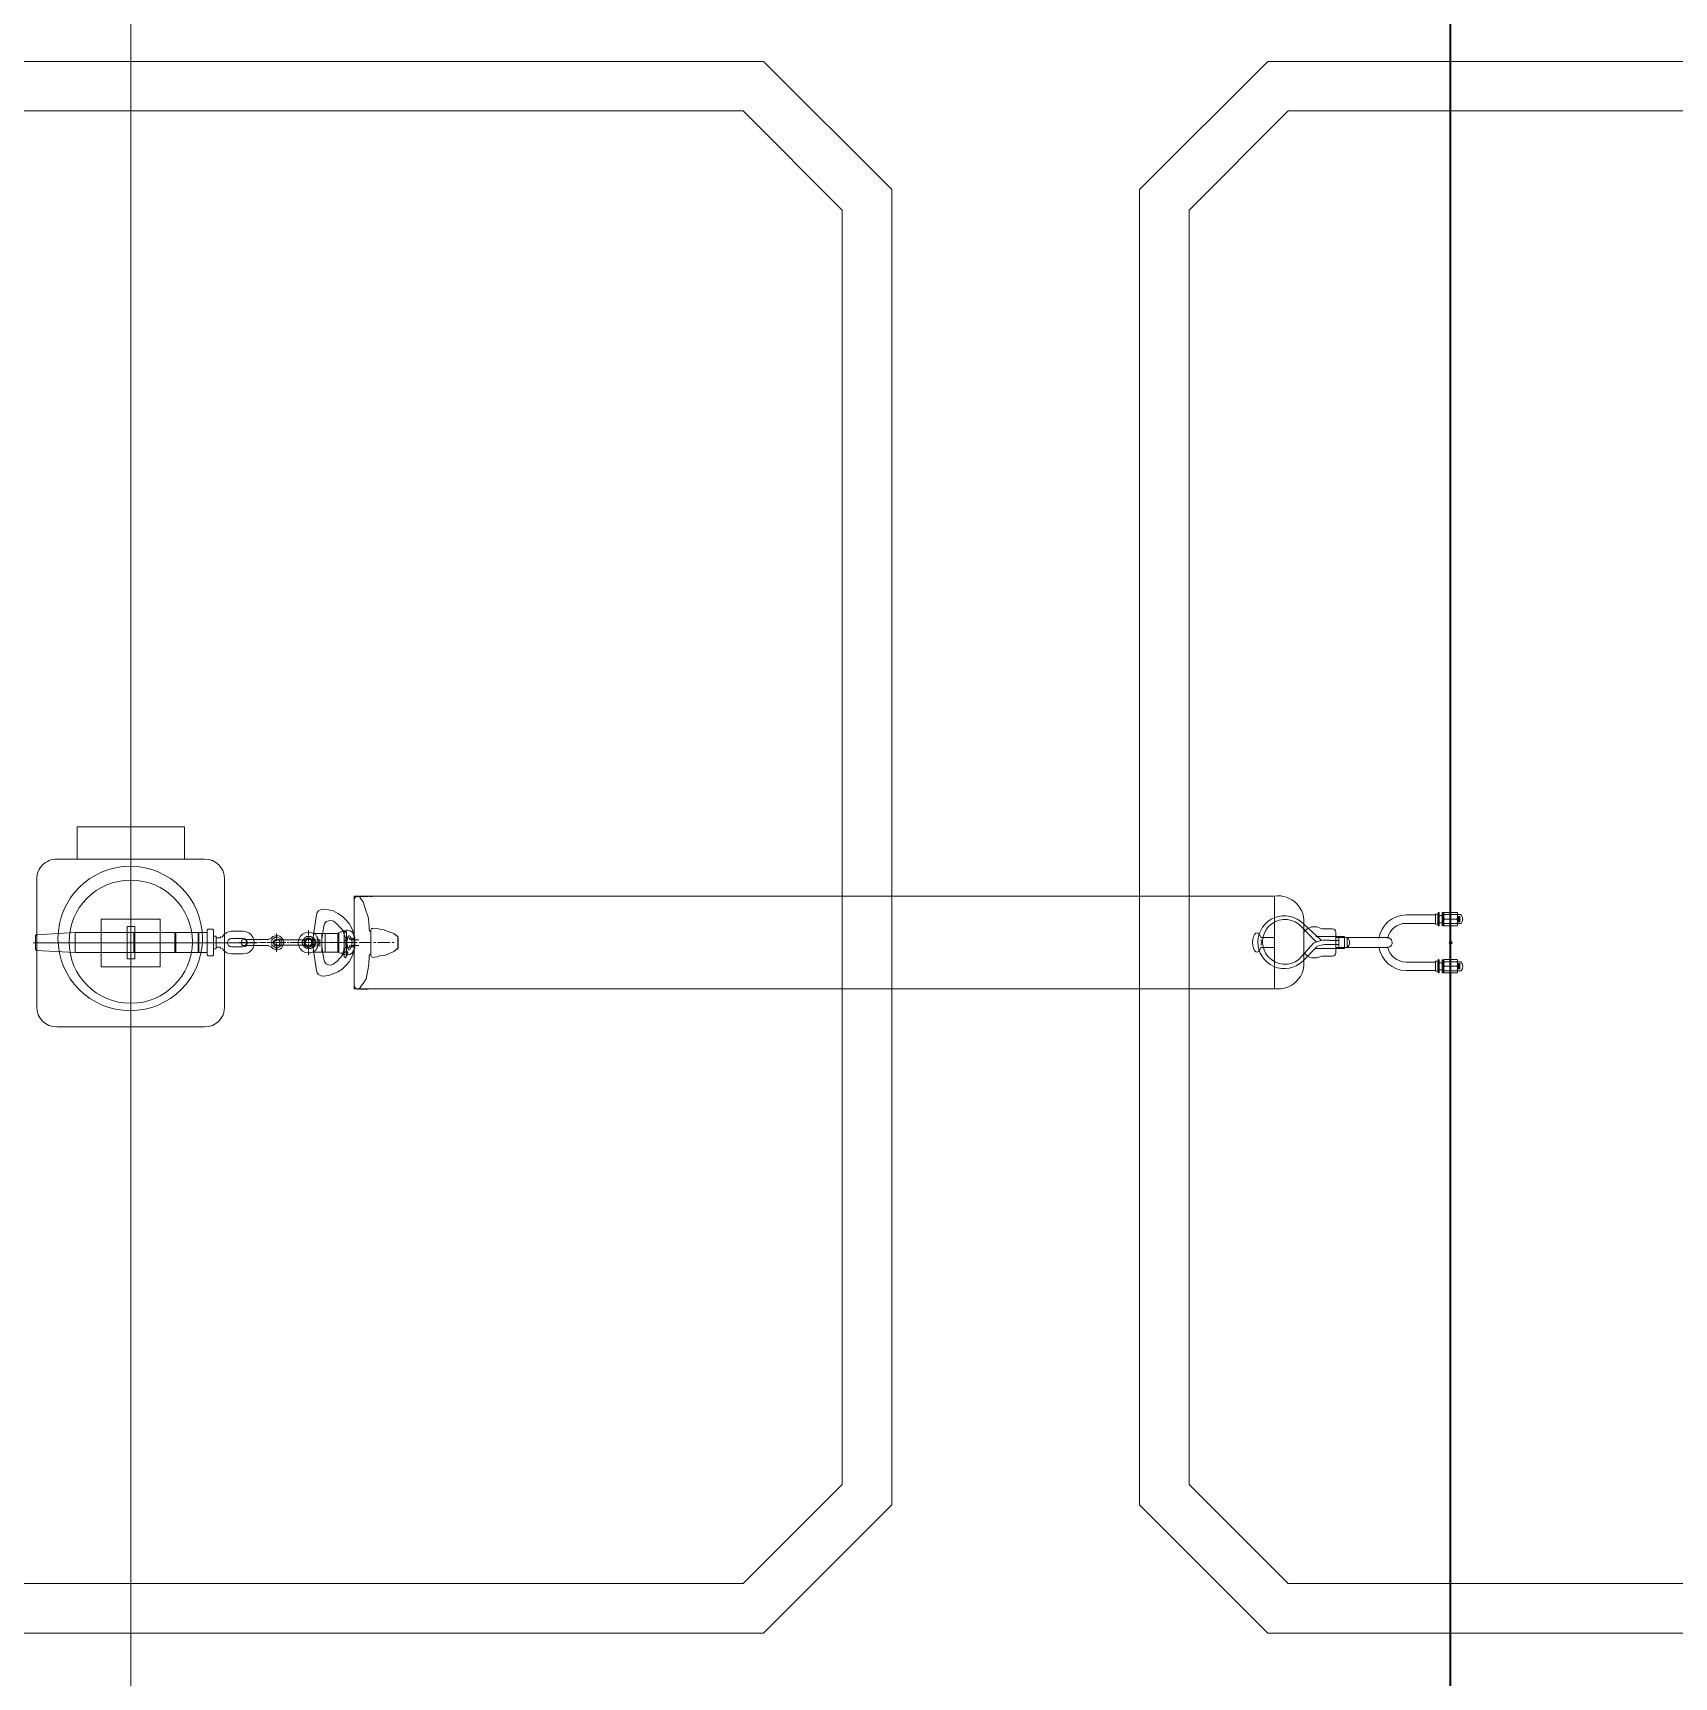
# Model space of a CAD drawing. Header units: millimetres. Extents: x 37084 to 180780, y -153145 to -16322.
# Drawn here: x 93894 to 98861, y -101468 to -96490 of the extents above; entities that cross this region are included whole.
import ezdxf

# ---------------------------------------------------------------- set-up
doc = ezdxf.new("R2010")
doc.units = ezdxf.units.MM
doc.header["$MEASUREMENT"] = 0
for name, color, linetype, lineweight in [('00', 5, 'Continuous', 9), ('1_Phu_kien', 5, 'Continuous', 9), ('POST', 5, 'Continuous', 35)]:
    doc.layers.add(name, color=color, linetype=linetype, lineweight=lineweight)
doc.layers.add('1_Day dan', color=5, linetype='Continuous')
doc.layers.add('Muong cap GD nay', color=3, linetype='Continuous')

# ---------------------------------------------------------------- blocks, each defined once
blk = doc.blocks.new('X220 NC')
at = {"color": 0, "linetype": 'ByBlock', "lineweight": -2, "ltscale": 4500}
blk.add_line((3752640.3, -153418.2), (3752640.3, -137418.2), dxfattribs=at)
blk = doc.blocks.new('S220 NC')
at = {"linetype": 'ByBlock', "lineweight": -2, "ltscale": 4500}
for points in [[(3580626.8, -475778.6), (3580687.1, -475776.1), (3580626.8, -475776.1), (3580626.8, -475778.6), (3580687.1, -475776.1), (3580687.1, -475778.6)], [(3580626.8, -475848.8), (3580687.1, -475845.5), (3580626.8, -475845.5), (3580626.8, -475848.8), (3580687.1, -475845.5), (3580687.1, -475848.8)], [(3580626.8, -475973.5), (3580687.1, -475971), (3580626.8, -475971), (3580626.8, -475973.5), (3580687.1, -475971), (3580687.1, -475973.5)]]:
    blk.add_hatch(color=0, dxfattribs=at).paths.add_polyline_path(points)
at = {"color": 0, "linetype": 'ByBlock', "lineweight": -2, "ltscale": 4500}
for p, q in [((3580564, -471985.7), (3580564, -471968.3)), ((3580564, -471985.7), (3580564, -471968.3)), ((3580564, -472006.8), (3580564, -471989.4)), ((3580564, -472006.8), (3580564, -471989.4)), ((3580567.2, -471966.5), (3580601.3, -471966.5)), ((3580567.2, -471966.5), (3580601.3, -471966.5)), ((3580570.5, -471968.4), (3580570.5, -471956.2)), ((3580570.5, -471968.4), (3580570.5, -471956.2)), ((3580570.5, -471966.2), (3580570.5, -471966.5)), ((3580570.5, -471966.2), (3580570.5, -471966.5)), ((3580570.5, -471968.4), (3580570.5, -471985.4)), ((3580570.5, -471968.4), (3580570.5, -471985.4)), ((3580570.5, -472006.7), (3580570.5, -471989.4)), ((3580570.5, -472006.7), (3580570.5, -471989.4)), ((3580593.6, -471959.3), (3580575.4, -471959.3)), ((3580593.6, -471959.3), (3580575.4, -471959.3)), ((3580593.6, -471961.6), (3580575.4, -471961.6)), ((3580593.6, -471961.6), (3580575.4, -471961.6)), ((3580593.6, -471963.8), (3580575.4, -471963.8)), ((3580593.6, -471963.8), (3580575.4, -471963.8)), ((3580584.3, -471968.7), (3580584.3, -471985.7)), ((3580584.3, -471968.7), (3580584.3, -471985.7)), ((3580584.3, -472006.4), (3580584.3, -471989.4)), ((3580584.3, -472006.4), (3580584.3, -471989.4)), ((3580598, -471968.4), (3580598, -471956.4)), ((3580598, -471968.4), (3580598, -471956.4)), ((3580598, -471968.4), (3580598, -471985.7)), ((3580598, -471968.4), (3580598, -471985.7)), ((3580598, -472006.7), (3580598, -471989.7)), ((3580598, -472006.7), (3580598, -471989.7)), ((3580604.5, -471968.3), (3580604.5, -471985.7)), ((3580604.5, -471968.3), (3580604.5, -471985.7)), ((3580604.5, -471989.4), (3580604.5, -472006.8)), ((3580604.5, -471989.4), (3580604.5, -472006.8)), ((3580706.9, -471985.7), (3580706.9, -471968.3)), ((3580706.9, -471985.7), (3580706.9, -471968.3)), ((3580706.9, -472006.8), (3580706.9, -471989.4)), ((3580706.9, -472006.8), (3580706.9, -471989.4)), ((3580710, -471966.5), (3580744.1, -471966.5)), ((3580710, -471966.5), (3580744.1, -471966.5)), ((3580713.4, -471968.4), (3580713.4, -471956.2)), ((3580713.4, -471968.4), (3580713.4, -471956.2)), ((3580713.4, -471966.2), (3580713.4, -471966.5)), ((3580713.4, -471966.2), (3580713.4, -471966.5)), ((3580713.4, -471968.4), (3580713.4, -471985.4)), ((3580713.4, -471968.4), (3580713.4, -471985.4)), ((3580713.4, -472006.7), (3580713.4, -471989.4)), ((3580713.4, -472006.7), (3580713.4, -471989.4)), ((3580736.4, -471959.3), (3580718.2, -471959.3)), ((3580736.4, -471959.3), (3580718.2, -471959.3)), ((3580736.4, -471961.6), (3580718.2, -471961.6)), ((3580736.4, -471961.6), (3580718.2, -471961.6)), ((3580736.4, -471963.8), (3580718.2, -471963.8)), ((3580736.4, -471963.8), (3580718.2, -471963.8)), ((3580727.1, -471968.7), (3580727.1, -471985.7)), ((3580727.1, -471968.7), (3580727.1, -471985.7)), ((3580727.1, -471985.7), (3580727.1, -471989.4)), ((3580727.1, -471985.7), (3580727.1, -471989.4)), ((3580727.1, -472006.4), (3580727.1, -471989.4)), ((3580727.1, -472006.4), (3580727.1, -471989.4)), ((3580740.8, -471968.4), (3580740.8, -471956.4)), ((3580740.8, -471968.4), (3580740.8, -471956.4)), ((3580740.8, -471968.4), (3580740.8, -471985.7)), ((3580740.8, -471968.4), (3580740.8, -471985.7)), ((3580740.8, -472006.7), (3580740.8, -471989.7)), ((3580740.8, -472006.7), (3580740.8, -471989.7)), ((3580747.3, -471968.3), (3580747.3, -471985.7)), ((3580747.3, -471968.3), (3580747.3, -471985.7)), ((3580747.3, -471989.4), (3580747.3, -472006.8)), ((3580747.3, -471989.4), (3580747.3, -472006.8)), ((3580603.4, -472013.1), (3580565.1, -472013.1)), ((3580603.4, -472013.1), (3580565.1, -472013.1)), ((3580603.4, -472025.4), (3580565.1, -472025.4)), ((3580603.4, -472025.4), (3580565.1, -472025.4)), ((3580565.3, -472010.2), (3580603.5, -472010.2)), ((3580565.3, -472010.2), (3580603.5, -472010.2)), ((3580565.3, -472022.4), (3580603.5, -472022.4)), ((3580565.3, -472022.4), (3580603.5, -472022.4)), ((3580601.3, -472008.6), (3580567.2, -472008.6)), ((3580601.3, -472008.6), (3580567.2, -472008.6)), ((3580599.5, -472026.7), (3580569, -472026.7)), ((3580569, -472026.7), (3580569, -472033.7)), ((3580599.5, -472026.7), (3580569, -472026.7)), ((3580569, -472026.7), (3580569, -472033.7)), ((3580599.5, -472033.7), (3580569, -472033.7)), ((3580599.5, -472033.7), (3580569, -472033.7)), ((3580570.5, -472006.7), (3580570.5, -472006.7)), ((3580570.5, -472006.7), (3580570.5, -472006.7)), ((3580571.5, -472033.7), (3580571.5, -472121.8)), ((3580571.5, -472033.7), (3580571.5, -472121.8)), ((3580573.5, -472008.6), (3580573.5, -472010.2)), ((3580573.5, -472008.6), (3580573.5, -472010.2)), ((3580573.5, -472013.1), (3580573.5, -472022.4)), ((3580573.5, -472013.1), (3580573.5, -472022.4)), ((3580573.5, -472025.4), (3580573.5, -472026.7)), ((3580573.5, -472025.4), (3580573.5, -472026.7)), ((3580595.1, -472008.6), (3580595.1, -472010.2)), ((3580595.1, -472008.6), (3580595.1, -472010.2)), ((3580595.1, -472013.1), (3580595.1, -472022.4)), ((3580595.1, -472013.1), (3580595.1, -472022.4)), ((3580595.1, -472025.4), (3580595.1, -472026.7)), ((3580595.1, -472025.4), (3580595.1, -472026.7)), ((3580597, -472033.7), (3580597, -472121.8)), ((3580597, -472033.7), (3580597, -472121.8)), ((3580598, -472006.7), (3580598, -472006.7)), ((3580598, -472006.7), (3580598, -472006.7)), ((3580599.5, -472026.7), (3580599.5, -472033.7)), ((3580599.5, -472026.7), (3580599.5, -472033.7)), ((3580706.5, -471991.5), (3580706.5, -472004.8)), ((3580706.5, -471991.5), (3580706.5, -472004.8)), ((3580746.2, -472013.1), (3580708, -472013.1)), ((3580746.2, -472013.1), (3580708, -472013.1)), ((3580746.2, -472025.4), (3580708, -472025.4)), ((3580746.2, -472025.4), (3580708, -472025.4)), ((3580708.1, -472010.2), (3580746.3, -472010.2)), ((3580708.1, -472010.2), (3580746.3, -472010.2)), ((3580708.1, -472022.4), (3580746.3, -472022.4)), ((3580708.1, -472022.4), (3580746.3, -472022.4)), ((3580744.1, -472008.6), (3580710, -472008.6)), ((3580744.1, -472008.6), (3580710, -472008.6)), ((3580742.2, -472026.7), (3580711.7, -472026.7)), ((3580711.7, -472026.7), (3580711.7, -472033.7)), ((3580742.2, -472026.7), (3580711.7, -472026.7)), ((3580711.7, -472026.7), (3580711.7, -472033.7)), ((3580742.2, -472033.7), (3580711.7, -472033.7)), ((3580742.2, -472033.7), (3580711.7, -472033.7)), ((3580713.4, -472006.7), (3580713.4, -472006.7)), ((3580713.4, -472006.7), (3580713.4, -472006.7)), ((3580714.1, -472033.7), (3580714.1, -472121.8)), ((3580714.1, -472033.7), (3580714.1, -472121.8)), ((3580716.3, -472008.6), (3580716.3, -472010.2)), ((3580716.3, -472008.6), (3580716.3, -472010.2)), ((3580716.3, -472013.1), (3580716.3, -472022.4)), ((3580716.3, -472013.1), (3580716.3, -472022.4)), ((3580716.3, -472025.4), (3580716.3, -472026.7)), ((3580716.3, -472025.4), (3580716.3, -472026.7)), ((3580737.9, -472008.6), (3580737.9, -472010.2)), ((3580737.9, -472008.6), (3580737.9, -472010.2)), ((3580737.9, -472013.1), (3580737.9, -472022.4)), ((3580737.9, -472013.1), (3580737.9, -472022.4)), ((3580737.9, -472025.4), (3580737.9, -472026.7)), ((3580737.9, -472025.4), (3580737.9, -472026.7)), ((3580739.7, -472033.7), (3580739.7, -472121.8)), ((3580739.7, -472033.7), (3580739.7, -472121.8)), ((3580740.8, -472006.7), (3580740.8, -472006.7)), ((3580740.8, -472006.7), (3580740.8, -472006.7)), ((3580742.2, -472026.7), (3580742.2, -472033.7)), ((3580742.2, -472026.7), (3580742.2, -472033.7)), ((3580641, -472180.6), (3580641, -472335.1)), ((3580641, -472180.6), (3580641, -472335.1)), ((3580671.3, -472180.7), (3580671.3, -472335.1)), ((3580671.3, -472180.7), (3580671.3, -472335.1)), ((3580687.7, -472335.1), (3580625.3, -472335.1)), ((3580687.7, -472335.1), (3580625.3, -472335.1)), ((3580638.6, -472395.5), (3580638.6, -472308.5)), ((3580674.2, -472308.5), (3580638.6, -472308.5)), ((3580638.6, -472395.5), (3580638.6, -472308.5)), ((3580674.2, -472308.5), (3580638.6, -472308.5)), ((3580641, -472301.2), (3580671.3, -472301.2)), ((3580641, -472301.2), (3580671.3, -472301.2)), ((3580671.3, -472325.8), (3580641, -472325.8)), ((3580671.3, -472325.8), (3580641, -472325.8)), ((3580650.2, -472354.6), (3580650.2, -472325.8)), ((3580650.2, -472354.6), (3580650.2, -472325.8)), ((3580662.8, -472354.6), (3580662.8, -472325.8)), ((3580662.8, -472354.6), (3580662.8, -472325.8)), ((3580674.2, -472395.5), (3580674.2, -472308.5)), ((3580674.2, -472395.5), (3580674.2, -472308.5)), ((3580609.6, -472392.7), (3580615.4, -472377.4)), ((3580609.6, -472392.7), (3580615.4, -472377.4)), ((3580615.4, -472377.4), (3580615.4, -472345)), ((3580615.4, -472377.4), (3580615.4, -472345)), ((3580712.8, -472433.2), (3580663.2, -472379.9)), ((3580712.8, -472433.2), (3580663.2, -472379.9)), ((3580697.6, -472377.4), (3580697.6, -472345)), ((3580697.6, -472377.4), (3580697.6, -472345)), ((3580703.5, -472392.7), (3580697.6, -472377.4)), ((3580703.5, -472392.7), (3580697.6, -472377.4)), ((3580599.7, -472435.4), (3580642.7, -472393.8)), ((3580599.7, -472435.4), (3580642.7, -472393.8)), ((3580604.7, -472446.8), (3580654.1, -472402.2)), ((3580604.7, -472446.8), (3580654.1, -472402.2)), ((3580707.1, -472432.4), (3580605.9, -472432.4)), ((3580707.1, -472432.4), (3580605.9, -472432.4)), ((3580609.6, -472392.7), (3580609.6, -472407.8)), ((3580609.6, -472392.7), (3580609.6, -472407.8)), ((3580711.7, -472446.8), (3580658.2, -472394.5)), ((3580711.7, -472446.8), (3580658.2, -472394.5)), ((3580703.5, -472392.7), (3580703.5, -472407.8)), ((3580703.5, -472392.7), (3580703.5, -472407.8)), ((3580516.4, -472520.3), (3580796.7, -472520.3)), ((3580516.4, -472520.3), (3580796.7, -472520.3)), ((3580516.4, -475306.3), (3580516.4, -472520.3)), ((3580641, -472520.3), (3580641, -472562.4)), ((3580641, -472520.3), (3580641, -472562.4)), ((3580671.3, -472520.3), (3580671.4, -472562.3)), ((3580671.3, -472520.3), (3580671.4, -472562.3)), ((3580796.7, -475306.3), (3580796.7, -472520.3)), ((3580676.9, -475173.9), (3580636.1, -475173.9)), ((3580676.5, -475173.9), (3580636.6, -475173.9)), ((3580516.4, -475306.3), (3580796.7, -475306.3))]:
    blk.add_line(p, q, dxfattribs=at)
for points in [[(3580616, -475230.3), (3580617.7, -475215.4), (3580622.6, -475201.4), (3580629.2, -475186.5), (3580638.3, -475174.9), (3580641.6, -475173.3), (3580638.3, -475174.9)], [(3580671.4, -475173.3), (3580643.3, -475173.3), (3580641.6, -475173.3), (3580643.3, -475173.3), (3580671.4, -475173.3)], [(3580671.4, -475173.3), (3580674.7, -475174.9), (3580683.8, -475186.5), (3580689.6, -475201.4), (3580695.4, -475215.4), (3580697, -475230.3)], [(3580656.5, -475184.8), (3580656.5, -475191.5)], [(3580656.5, -475197.2), (3580656.5, -475235.3)], [(3580515.9, -475295.6), (3580515.9, -475264.2)], [(3580519.2, -475289), (3580532.4, -475279.1), (3580547.3, -475270), (3580578, -475264.2), (3580594.5, -475261.7), (3580611.1, -475260.9)], [(3580618.5, -475260.9), (3580611.1, -475260.9)], [(3580611.9, -475250.1), (3580614.4, -475230.3)], [(3580617.7, -475255.9), (3580613.5, -475253.4), (3580612.7, -475250.1)], [(3580695.4, -475255.9), (3580617.7, -475255.9)], [(3580622.6, -475255.9), (3580621.8, -475259.2), (3580618.5, -475260)], [(3580656.5, -475241), (3580656.5, -475247.7)], [(3580656.5, -475253.4), (3580656.5, -475291.5)], [(3580694.5, -475260), (3580690.4, -475259.2), (3580689.6, -475255.9)], [(3580701.1, -475260.9), (3580694.5, -475260.9)], [(3580699.5, -475250.1), (3580698.7, -475253.4), (3580695.4, -475255.9)], [(3580697.8, -475230.3), (3580700.3, -475250.1)], [(3580701.1, -475260.9), (3580718.5, -475261.7), (3580734.2, -475264.2), (3580750.7, -475270), (3580779.8, -475279.1), (3580793, -475289)], [(3580796.3, -475258.4), (3580796.3, -475251.8)], [(3580796.3, -475295.6), (3580796.3, -475264.2)], [(3580525.8, -475305.5), (3580520.9, -475304.7), (3580517.6, -475301.4), (3580515.9, -475297.2), (3580516.7, -475292.3), (3580518.4, -475289)], [(3580525.8, -475306.3), (3580787.2, -475306.3)], [(3580554.9, -475398.9), (3580557.3, -475384), (3580561.5, -475370), (3580568.1, -475355.9), (3580576.4, -475342.7), (3580587.1, -475331.1), (3580598.7, -475321.2), (3580611.9, -475314.6), (3580626.8, -475308), (3580641.6, -475304.7), (3580656.5, -475303.8), (3580672.2, -475304.7), (3580687.1, -475308), (3580701.1, -475314.6), (3580714.4, -475321.2), (3580725.9, -475331.1), (3580736.7, -475342.7), (3580744.9, -475355.9), (3580752.4, -475370), (3580755.7, -475384), (3580758.2, -475398.9)], [(3580618.5, -475325.3), (3580626, -475325.3)], [(3580618.5, -475326.1), (3580618.5, -475331.9)], [(3580619.4, -475326.1), (3580621, -475318.7), (3580625.1, -475312.1), (3580631.7, -475308), (3580639.2, -475306.3)], [(3580626, -475325.3), (3580626, -475341), (3580630.9, -475337.7), (3580630.9, -475328.6), (3580626, -475325.3)], [(3580635, -475321.2), (3580635, -475322)], [(3580635.9, -475321.2), (3580637.5, -475318.7)], [(3580638.4, -475325.3), (3580635.9, -475322)], [(3580637.5, -475318.7), (3580646.6, -475313.8), (3580656.5, -475312.1), (3580666.4, -475313.8), (3580675.5, -475318.7)], [(3580638.4, -475325.3), (3580655.7, -475328.6)], [(3580673, -475306.3), (3580639.2, -475306.3)], [(3580642.5, -475326.1), (3580640.8, -475324.5), (3580641.7, -475322)], [(3580644.1, -475306.3), (3580644.1, -475311.3), (3580641.7, -475314.6)], [(3580641.7, -475322.8), (3580647.4, -475318.7)], [(3580655.7, -475329.4), (3580642.5, -475326.1)], [(3580645, -475310.5), (3580643.3, -475313.8)], [(3580645, -475306.3), (3580645, -475310.5)], [(3580646.6, -475317.9), (3580645.8, -475318.7)], [(3580647.4, -475315.4), (3580646.6, -475317.9)], [(3580647.4, -475315.4), (3580647.4, -475292.3)], [(3580656.5, -475297.2), (3580656.5, -475332.7)], [(3580656.5, -475306.3), (3580656.5, -475329.4)], [(3580656.5, -475317.1), (3580656.5, -475306.3)], [(3580656.5, -475322), (3580656.5, -475319.5)], [(3580656.5, -475336.9), (3580656.5, -475324.5)], [(3580656.5, -475339.4), (3580656.5, -475324.5)], [(3580674.7, -475325.3), (3580657.3, -475328.6)], [(3580670.6, -475326.1), (3580657.3, -475329.4)], [(3580664.8, -475292.3), (3580664.8, -475315.4)], [(3580666.4, -475317.9), (3580665.6, -475315.4)], [(3580666.4, -475318.7), (3580671.4, -475322.8)], [(3580668.1, -475306.3), (3580668.1, -475310.5)], [(3580669.7, -475313.8), (3580668.1, -475310.5)], [(3580670.6, -475314.6), (3580668.9, -475311.3), (3580668.9, -475306.3)], [(3580671.4, -475322), (3580672.2, -475324.5), (3580670.6, -475326.1)], [(3580673, -475306.3), (3580681.3, -475308), (3580687.9, -475312.1), (3580692, -475318.7), (3580693.7, -475326.1)], [(3580677.2, -475322), (3580674.7, -475325.3)], [(3580675.5, -475318.7), (3580677.2, -475321.2)], [(3580677.2, -475321.2), (3580677.2, -475322)], [(3580694.5, -475331.9), (3580694.5, -475326.1)], [(3580793.8, -475289), (3580795.5, -475292.3), (3580796.3, -475297.2), (3580794.7, -475301.4), (3580791.4, -475304.7), (3580787.2, -475305.5)], [(3580606.1, -475398.1), (3580598.7, -475395.6), (3580592.1, -475390.6), (3580589.6, -475384), (3580588.7, -475375.7), (3580591.2, -475369.1)], [(3580592.1, -475369.1), (3580599.5, -475358.4), (3580609.4, -475349.3), (3580619.3, -475341), (3580631.7, -475336.1), (3580644.1, -475331.9), (3580656.5, -475331.1), (3580668.9, -475331.9), (3580681.3, -475336.1), (3580694.5, -475341), (3580703.6, -475349.3), (3580713.5, -475358.4), (3580721, -475369.1), (3580723.5, -475375.7), (3580722.6, -475384), (3580720.2, -475390.6), (3580713.5, -475395.6), (3580706.9, -475398.1)], [(3580610.3, -475332.7), (3580610.3, -475333.6)], [(3580611.1, -475332.7), (3580613.6, -475330.3)], [(3580613.6, -475336.1), (3580611.1, -475333.6)], [(3580613.6, -475329.4), (3580618.5, -475329.4)], [(3580613.6, -475336.1), (3580619.4, -475336.1)], [(3580618.5, -475329.4), (3580690.4, -475329.4)], [(3580625.1, -475346), (3580621, -475340.2), (3580619.4, -475331.9)], [(3580619.4, -475336.1), (3580690.4, -475336.1)], [(3580620.2, -475341), (3580626, -475341)], [(3580624.3, -475347.6), (3580627.6, -475355.9)], [(3580627.6, -475352.6), (3580685.4, -475352.6)], [(3580627.6, -475355.9), (3580683.8, -475355.9)], [(3580627.6, -475355.9), (3580627.6, -475425.2)], [(3580630.9, -475328.6), (3580634.2, -475328.6)], [(3580630.9, -475337.7), (3580639.2, -475337.7)], [(3580657.3, -475328.6), (3580655.7, -475328.6)], [(3580657.3, -475329.4), (3580655.7, -475329.4)], [(3580656.5, -475341.8), (3580656.5, -475340.2)], [(3580656.5, -475348.4), (3580656.5, -475343.5)], [(3580656.5, -475356.7), (3580656.5, -475344.3)], [(3580656.5, -475379), (3580656.5, -475354.2)], [(3580656.5, -475362.5), (3580656.5, -475359.2)], [(3580656.5, -475377.3), (3580656.5, -475365)], [(3580663.1, -475329.4), (3580663.1, -475336.1)], [(3580683.8, -475425.2), (3580683.8, -475355.9)], [(3580685.4, -475355.9), (3580688.7, -475347.6)], [(3580687.9, -475329.4), (3580687.9, -475336.1)], [(3580693.7, -475331.9), (3580692, -475340.2), (3580687.9, -475346)], [(3580690.4, -475329.4), (3580690.4, -475336.1)], [(3580572.2, -475420.4), (3580564.8, -475417.9), (3580559.8, -475413.8), (3580555.7, -475407.2), (3580554.9, -475400.5)], [(3580644.9, -475431.1), (3580572.2, -475420.4)], [(3580644.9, -475403.8), (3580606.1, -475398.1)], [(3580656.5, -475412.8), (3580664.8, -475413.7), (3580672.2, -475417.8), (3580679.6, -475422.7), (3580683.8, -475430.2), (3580687.1, -475437.6), (3580687.9, -475445.9), (3580686.2, -475455), (3580682.1, -475462.4), (3580676.3, -475468.2), (3580668.9, -475473.1), (3580660.6, -475475.6), (3580652.4, -475475.6), (3580644.1, -475473.1), (3580636.7, -475468.2), (3580630.9, -475462.4), (3580626.8, -475455), (3580625.1, -475445.9), (3580626, -475437.6), (3580628.4, -475430.2), (3580633.4, -475422.7), (3580640.8, -475417.8), (3580648.3, -475413.7), (3580656.5, -475412.8)], [(3580627.6, -475425.2), (3580626.8, -475430.2)], [(3580627.6, -475393.9), (3580683.8, -475393.9)], [(3580627.6, -475403.8), (3580683.8, -475403.8)], [(3580637.5, -475444.2), (3580638.4, -475437.6), (3580642.5, -475432.7), (3580647.4, -475428.5), (3580653.2, -475425.2), (3580659.8, -475425.2), (3580666.4, -475428.5), (3580670.6, -475432.7), (3580674.7, -475437.6), (3580675.5, -475444.2), (3580674.7, -475450.8), (3580670.6, -475455.8), (3580665.6, -475459.9), (3580659.8, -475463.2), (3580653.2, -475463.2), (3580646.6, -475459.9), (3580642.5, -475455.8), (3580638.4, -475450.8), (3580637.5, -475444.2)], [(3580638.3, -475417.9), (3580674.7, -475417.9)], [(3580672.2, -475417.9), (3580640.8, -475417.9)], [(3580641.7, -475429.4), (3580648.3, -475424.4), (3580656.5, -475422.7), (3580664.8, -475424.4), (3580671.4, -475429.4)], [(3580667.3, -475410.5), (3580644.9, -475410.5)], [(3580667.3, -475425.3), (3580644.9, -475425.3)], [(3580656.5, -475381.5), (3580656.5, -475379.8)], [(3580656.5, -475388.9), (3580656.5, -475383.9)], [(3580656.5, -475397.2), (3580656.5, -475384.8)], [(3580656.5, -475419.4), (3580656.5, -475393.9)], [(3580656.5, -475402.1), (3580656.5, -475399.6)], [(3580656.5, -475417.8), (3580656.5, -475404.6)], [(3580656.5, -475421.9), (3580656.5, -475420.3)], [(3580656.5, -475429.4), (3580656.5, -475423.6)], [(3580656.5, -475436.8), (3580656.5, -475424.4)], [(3580667.3, -475403.8), (3580706.9, -475398.1)], [(3580667.3, -475431.1), (3580740.8, -475420.4)], [(3580683.8, -475425.2), (3580683.8, -475425.2)], [(3580686.2, -475430.2), (3580685.4, -475425.2)], [(3580757.3, -475400.5), (3580756.5, -475407.2), (3580753.2, -475413.8), (3580747.4, -475417.9), (3580740.8, -475420.4)], [(3580618.5, -475444.2), (3580632.6, -475444.2)], [(3580635, -475444.2), (3580637.5, -475444.2)], [(3580664.8, -475430.2), (3580672.2, -475444.2), (3580664.8, -475457.4), (3580648.3, -475457.4), (3580640.8, -475444.2), (3580648.3, -475430.2), (3580664.8, -475430.2)], [(3580640.8, -475444.2), (3580653.2, -475444.2)], [(3580643.3, -475444.2), (3580645, -475437.6), (3580649.9, -475432.7), (3580656.5, -475431), (3580663.1, -475432.7), (3580668.1, -475437.6), (3580668.9, -475444.2), (3580668.1, -475450.8), (3580663.1, -475455.8), (3580656.5, -475457.4), (3580649.9, -475455.8), (3580645, -475450.8), (3580643.3, -475444.2)], [(3580653.2, -475444.2), (3580643.3, -475444.2)], [(3580644.1, -475444.2), (3580645.8, -475437.6), (3580649.9, -475433.5), (3580656.5, -475431.8), (3580663.1, -475433.5), (3580667.3, -475437.6), (3580668.1, -475444.2), (3580667.3, -475450.8), (3580663.1, -475455), (3580656.5, -475455.8), (3580649.9, -475455), (3580645.8, -475450.8), (3580644.1, -475444.2)], [(3580646.6, -475444.2), (3580647.4, -475440.1), (3580650.7, -475436), (3580655.7, -475434.3), (3580659.8, -475435.1), (3580663.9, -475437.6), (3580666.4, -475441.7), (3580666.4, -475446.7), (3580663.9, -475450.8), (3580659.8, -475453.3), (3580655.7, -475454.1), (3580650.7, -475452.5), (3580647.4, -475448.3), (3580646.6, -475444.2)], [(3580648.3, -475540), (3580648.3, -475460.7)], [(3580654.9, -475444.2), (3580657.3, -475444.2)], [(3580657.3, -475444.2), (3580654.9, -475444.2)], [(3580656.5, -475431), (3580656.5, -475440.9)], [(3580656.5, -475459.1), (3580656.5, -475434.3)], [(3580656.5, -475442.6), (3580656.5, -475440.1)], [(3580656.5, -475442.6), (3580656.5, -475445)], [(3580656.5, -475457.4), (3580656.5, -475445)], [(3580656.5, -475447.5), (3580656.5, -475457.4)], [(3580656.5, -475462.4), (3580656.5, -475459.9)], [(3580656.5, -475469), (3580656.5, -475464)], [(3580656.5, -475476.4), (3580656.5, -475464.9)], [(3580656.5, -475499.5), (3580656.5, -475474.8)], [(3580659.8, -475444.2), (3580672.2, -475444.2)], [(3580668.9, -475444.2), (3580659.8, -475444.2)], [(3580664.8, -475540), (3580664.8, -475460.7)], [(3580675.5, -475444.2), (3580678, -475444.2)], [(3580680.5, -475444.2), (3580694.5, -475444.2)], [(3580666.4, -475565.6), (3580669.7, -475557.3), (3580674.7, -475552.4), (3580677.2, -475545.8), (3580678, -475538.3), (3580676.3, -475531.7), (3580672.2, -475526), (3580666.4, -475521.8), (3580659.8, -475519.4), (3580653.2, -475519.4), (3580646.6, -475521.8), (3580640, -475526), (3580636.7, -475531.7), (3580635, -475538.3), (3580635.9, -475545.8), (3580638.4, -475552.4), (3580643.3, -475557.3)], [(3580665.6, -475525.1), (3580674.7, -475540.8), (3580665.6, -475555.7), (3580648.3, -475555.7), (3580639.2, -475540.8), (3580648.3, -475525.1), (3580665.6, -475525.1)], [(3580656.5, -475509.4), (3580656.5, -475503.7)], [(3580656.5, -475512.7), (3580656.5, -475532.6)], [(3580656.5, -475540), (3580656.5, -475514.4)], [(3580628.4, -475540.8), (3580650.7, -475540.8)], [(3580643.3, -475557.3), (3580646.6, -475565.6)], [(3580653.2, -475540.8), (3580644.1, -475540.8)], [(3580656.5, -475530.1), (3580661.5, -475530.9), (3580665.6, -475534.2), (3580667.3, -475539.2), (3580666.4, -475544.1), (3580663.9, -475548.3), (3580659, -475550.7), (3580654, -475550.7), (3580649.1, -475548.3), (3580646.6, -475544.1), (3580645.8, -475539.2), (3580647.4, -475534.2), (3580650.7, -475530.9), (3580656.5, -475530.1)], [(3580646.6, -475540.8), (3580647.4, -475535.9), (3580650.7, -475532.6), (3580655.7, -475530.9), (3580659.8, -475531.7), (3580663.9, -475534.2), (3580666.4, -475537.5), (3580666.4, -475543.3), (3580663.9, -475546.6), (3580659.8, -475549.1), (3580655.7, -475549.9), (3580650.7, -475548.3), (3580647.4, -475545), (3580646.6, -475540.8)], [(3580647.4, -475565.6), (3580647.4, -475639.1)], [(3580663.9, -475540), (3580661.5, -475544.1), (3580658.2, -475546.6), (3580654.9, -475546.6), (3580650.7, -475544.1), (3580649.1, -475540)], [(3580654.9, -475540.8), (3580658.2, -475540.8)], [(3580658.2, -475540.8), (3580655.7, -475540.8)], [(3580656.5, -475526.8), (3580656.5, -475536.7)], [(3580656.5, -475535.9), (3580656.5, -475539.2)], [(3580656.5, -475538.3), (3580656.5, -475541.6)], [(3580656.5, -475544.1), (3580656.5, -475553.2)], [(3580656.5, -475544.1), (3580656.5, -475563.1)], [(3580656.5, -475549.1), (3580656.5, -475544.1)], [(3580656.5, -475568.9), (3580656.5, -475554.9)], [(3580656.5, -475566.4), (3580656.5, -475569.7)], [(3580656.5, -475573), (3580656.5, -475592.8)], [(3580669.7, -475540.8), (3580660.6, -475540.8)], [(3580662.3, -475540.8), (3580684.6, -475540.8)], [(3580666.4, -475565.6), (3580666.4, -475639.1)], [(3580622.7, -475642.4), (3580623.5, -475633.3), (3580626.8, -475625), (3580632.6, -475617.6), (3580639.2, -475612.7), (3580647.4, -475609.4), (3580656.5, -475608.5), (3580665.6, -475609.4), (3580673, -475612.7), (3580680.5, -475617.6), (3580686.2, -475625), (3580689.5, -475633.3), (3580690.4, -475642.4)], [(3580655.8, -475601.1), (3580655.8, -476277.6)], [(3580656.5, -475597), (3580656.5, -475600.3)], [(3580656.5, -475603.6), (3580656.5, -475622.6)], [(3580622.7, -475677.1), (3580622.7, -475642.4)], [(3580644.1, -475642.4), (3580645, -475636.6), (3580648.3, -475632.5), (3580654, -475630), (3580659, -475630), (3580664.8, -475632.5), (3580668.1, -475636.6), (3580668.9, -475642.4)], [(3580644.1, -475677.1), (3580644.1, -475642.4)], [(3580665.6, -475639.1), (3580664.8, -475644), (3580660.6, -475647.3), (3580656.5, -475648.2), (3580652.4, -475647.3), (3580648.3, -475644), (3580647.4, -475639.1), (3580648.3, -475635), (3580652.4, -475631.6), (3580656.5, -475630.8), (3580660.6, -475631.6), (3580664.8, -475635), (3580665.6, -475639.1)], [(3580656.5, -475626.7), (3580656.5, -475630.8)], [(3580656.5, -475634.1), (3580656.5, -475653.9)], [(3580668.9, -475677.1), (3580668.9, -475642.4)], [(3580691.2, -475642.4), (3580691.2, -475677.1)], [(3580639.2, -475706), (3580632.6, -475701), (3580626.8, -475693.6), (3580623.5, -475686.1), (3580622.7, -475677.1)], [(3580637.5, -475724.1), (3580637.5, -475731.6)], [(3580638.4, -475708.4), (3580641.7, -475711.7)], [(3580638.4, -475724.1), (3580638.4, -475724.1), (3580675.5, -475724.1), (3580675.5, -475724.1)], [(3580642.5, -475722.5), (3580641.7, -475723.3)], [(3580642.5, -475722.5), (3580642.5, -475711.7)], [(3580668.9, -475677.1), (3580668.1, -475682), (3580664.8, -475687), (3580659, -475689.4), (3580654, -475689.4), (3580648.3, -475687), (3580645, -475682), (3580644.1, -475677.1)], [(3580671.4, -475711.7), (3580674.7, -475708.4)], [(3580671.4, -475711.7), (3580671.4, -475722.5)], [(3580672.2, -475723.3), (3580671.4, -475722.5)], [(3580690.4, -475677.1), (3580689.5, -475686.1), (3580686.2, -475693.6), (3580680.5, -475701), (3580673, -475706)], [(3580676.3, -475731.6), (3580676.3, -475724.1)], [(3580616.1, -475734), (3580616.1, -475749.7)], [(3580616.9, -475734), (3580619.4, -475732.4)], [(3580619.4, -475751.4), (3580616.9, -475749.7)], [(3580694.5, -475732.4), (3580619.4, -475732.4)], [(3580619.4, -475751.4), (3580694.5, -475751.4)], [(3580626.8, -475751.4), (3580626.8, -476150.4), (3580632.6, -476268.5)], [(3580638.4, -475731.6), (3580638.4, -475731.6)], [(3580638.4, -475732.4), (3580675.5, -475732.4)], [(3580675.5, -475731.6), (3580675.5, -475731.6)], [(3580680.5, -476268.5), (3580687.1, -476150.4), (3580687.1, -475751.4)], [(3580694.5, -475732.4), (3580697, -475734)], [(3580697, -475749.7), (3580694.5, -475751.4)], [(3580697, -475734), (3580697, -475749.7)], [(3580626.8, -475776.1), (3580626.8, -475778.6), (3580687.1, -475776.1), (3580626.8, -475776.1)], [(3580626.8, -475778.6), (3580687.1, -475776.1), (3580687.1, -475778.6), (3580626.8, -475778.6)], [(3580626.8, -475845.5), (3580626.8, -475848.8), (3580687.1, -475845.5), (3580626.8, -475845.5)], [(3580626.8, -475848.8), (3580687.1, -475845.5), (3580687.1, -475848.8), (3580626.8, -475848.8)], [(3580626.8, -475971), (3580626.8, -475973.5), (3580687.1, -475971), (3580626.8, -475971)], [(3580626.8, -475973.5), (3580687.1, -475971), (3580687.1, -475973.5), (3580626.8, -475973.5)], [(3580626.8, -476150.4), (3580687.1, -476150.4)], [(3580635.9, -476271), (3580633.4, -476268.5)], [(3580635.9, -476271), (3580639.2, -476271), (3580674.7, -476271), (3580678, -476271)], [(3580680.5, -476268.5), (3580678, -476271)]]:
    blk.add_lwpolyline(points, dxfattribs=at)
blk.add_circle((3580655.7, -471987.5), 4.08, dxfattribs=at)
blk.add_circle((3580655.7, -471987.5), 4.08, dxfattribs=at)
for centre, radius, start, end in [((3580567.3, -471970.2), 3.76, 29.3383, 148.8833), ((3580567.3, -471970.2), 3.76, 29.3383, 148.8833), ((3580567.3, -471982.5), 4.57, 224.6497, 315.3503), ((3580567.3, -471982.5), 4.57, 224.6497, 315.3503), ((3580567.3, -471992.6), 4.57, 44.6497, 135.3503), ((3580567.3, -471992.6), 4.57, 44.6497, 135.3503), ((3580584.1, -471971.2), 20.3, 47.032, 132.0935), ((3580584.1, -471971.2), 20.3, 47.032, 132.0935), ((3580577.2, -471978.9), 12.4, 55.121, 122.348), ((3580577.2, -471978.9), 12.4, 55.121, 122.348), ((3580577.4, -471969.1), 18, 247.5847, 292.4153), ((3580577.4, -471969.1), 18, 247.5847, 292.4153), ((3580577.4, -472006), 18, 67.5847, 112.4153), ((3580577.4, -472006), 18, 67.5847, 112.4153), ((3580591.3, -471978.9), 12.4, 57.652, 124.879), ((3580591.3, -471978.9), 12.4, 57.652, 124.879), ((3580591.1, -471969.1), 18, 247.5847, 292.4153), ((3580591.1, -471969.1), 18, 247.5847, 292.4153), ((3580591.1, -472006), 18, 67.5847, 112.4153), ((3580591.1, -472006), 18, 67.5847, 112.4153), ((3580601.2, -471970.2), 3.76, 31.1167, 150.6617), ((3580601.2, -471970.2), 3.76, 31.1167, 150.6617), ((3580601.2, -471982.5), 4.57, 224.6497, 315.3503), ((3580601.2, -471982.5), 4.57, 224.6497, 315.3503), ((3580601.2, -471992.6), 4.57, 44.6497, 135.3503), ((3580601.2, -471992.6), 4.57, 44.6497, 135.3503), ((3580710.1, -471970.2), 3.76, 29.3383, 148.8833), ((3580710.1, -471970.2), 3.76, 29.3383, 148.8833), ((3580710.1, -471982.5), 4.57, 224.6497, 315.3503), ((3580710.1, -471982.5), 4.57, 224.6497, 315.3503), ((3580710.1, -471992.6), 4.57, 44.6497, 135.3503), ((3580710.1, -471992.6), 4.57, 44.6497, 135.3503), ((3580727, -471971.2), 20.3, 47.032, 132.0935), ((3580727, -471971.2), 20.3, 47.032, 132.0935), ((3580720, -471978.9), 12.4, 55.121, 122.348), ((3580720, -471978.9), 12.4, 55.121, 122.348), ((3580720.2, -471969.1), 18, 247.5847, 292.4153), ((3580720.2, -471969.1), 18, 247.5847, 292.4153), ((3580720.2, -472006), 18, 67.5847, 112.4153), ((3580720.2, -472006), 18, 67.5847, 112.4153), ((3580734.2, -471978.9), 12.4, 57.652, 124.879), ((3580734.2, -471978.9), 12.4, 57.652, 124.879), ((3580733.9, -471969.1), 18, 247.5847, 292.4153), ((3580733.9, -471969.1), 18, 247.5847, 292.4153), ((3580733.9, -472006), 18, 67.5847, 112.4153), ((3580733.9, -472006), 18, 67.5847, 112.4153), ((3580744.1, -471970.2), 3.76, 31.1167, 150.6617), ((3580744.1, -471970.2), 3.76, 31.1167, 150.6617), ((3580744, -471982.5), 4.57, 224.6497, 315.3503), ((3580744, -471982.5), 4.57, 224.6497, 315.3503), ((3580744, -471992.6), 4.57, 44.6497, 135.3503), ((3580744, -471992.6), 4.57, 44.6497, 135.3503), ((3580567.3, -472004.8), 3.76, 211.1167, 330.6617), ((3580567.3, -472004.8), 3.76, 211.1167, 330.6617), ((3580565.5, -472011.7), 1.5, 97.006, 257.9986), ((3580565.5, -472011.7), 1.5, 97.006, 257.9986), ((3580565.5, -472023.9), 1.5, 97.006, 257.9986), ((3580565.5, -472023.9), 1.5, 97.006, 257.9986), ((3580577.2, -471996.2), 12.4, 237.652, 304.879), ((3580577.2, -471996.2), 12.4, 237.652, 304.879), ((3580591.3, -471996.2), 12.4, 235.121, 302.348), ((3580591.3, -471996.2), 12.4, 235.121, 302.348), ((3580601.2, -472004.8), 3.76, 209.3383, 328.8833), ((3580601.2, -472004.8), 3.76, 209.3383, 328.8833), ((3580603, -472011.6), 1.54, 282.82, 72.1846), ((3580603, -472011.6), 1.54, 282.82, 72.1846), ((3580603, -472023.9), 1.54, 282.82, 72.1846), ((3580603, -472023.9), 1.54, 282.82, 72.1846), ((3580708.3, -472011.7), 1.5, 97.006, 257.9986), ((3580708.3, -472011.7), 1.5, 97.006, 257.9986), ((3580708.3, -472023.9), 1.5, 97.006, 257.9986), ((3580708.3, -472023.9), 1.5, 97.006, 257.9986), ((3580710.1, -472004.8), 3.76, 211.1167, 330.6617), ((3580710.1, -472004.8), 3.76, 211.1167, 330.6617), ((3580720, -471996.2), 12.4, 237.652, 304.879), ((3580720, -471996.2), 12.4, 237.652, 304.879), ((3580734.2, -471996.2), 12.4, 235.121, 302.348), ((3580734.2, -471996.2), 12.4, 235.121, 302.348), ((3580744.1, -472004.8), 3.76, 209.3383, 328.8833), ((3580744.1, -472004.8), 3.76, 209.3383, 328.8833), ((3580745.9, -472011.6), 1.54, 282.82, 72.1846), ((3580745.9, -472011.6), 1.54, 282.82, 72.1846), ((3580745.9, -472023.9), 1.54, 282.82, 72.1846), ((3580745.9, -472023.9), 1.54, 282.82, 72.1846), ((3580654.5, -472122.2), 83.1, 179.7295, 262.361), ((3580654.5, -472122.2), 83.1, 179.7295, 262.361), ((3580653.9, -472122.4), 56.8, 179.3955, 259.4636), ((3580653.9, -472122.4), 56.8, 179.3955, 259.4636), ((3580656.6, -472122.2), 83.1, 278.3707, 0.2705), ((3580657.3, -472122.4), 56.9, 281.6238, 0.5982), ((3580656.6, -472122.2), 83.1, 278.3707, 0.2705), ((3580657.3, -472122.4), 56.9, 281.6238, 0.5982), ((3580656.2, -472179.7), 15.2, 356.141, 183.3281), ((3580656.2, -472179.7), 15.2, 356.141, 183.3281), ((3580625.3, -472345), 9.89, 90, 180), ((3580625.3, -472345), 9.89, 90, 180), ((3580656.2, -472312.5), 18.9, 36.7398, 143.2643), ((3580656.2, -472312.5), 18.9, 36.7398, 143.2643), ((3580687.7, -472345), 9.89, 0, 90), ((3580687.7, -472345), 9.89, 0, 90), ((3580584.6, -472362.3), 66.1, 331.5524, 6.6851), ((3580584.6, -472362.3), 66.1, 331.5524, 6.6851), ((3580582.7, -472364.5), 80.8, 332.1683, 7.0492), ((3580582.7, -472364.5), 80.8, 332.1683, 7.0492), ((3580593.5, -472509.3), 77.9, 80.7896, 188.1352), ((3580593.5, -472509.3), 77.9, 80.7896, 188.1352), ((3580657.3, -472490.9), 80, 136.043, 46.1321), ((3580657.3, -472490.9), 80, 136.043, 46.1321), ((3580653.9, -472395.5), 45.9, 195.4289, 233.3763), ((3580653.9, -472395.5), 45.9, 195.4289, 233.3763), ((3580662.7, -472398), 41.9, 304.7049, 346.4899), ((3580662.7, -472398), 41.9, 304.7049, 346.4899), ((3580719.6, -472509.3), 77.9, 351.8648, 99.2104), ((3580719.6, -472509.3), 77.9, 351.8648, 99.2104), ((3580658.2, -472488.7), 68, 141.9329, 38.0671), ((3580658.2, -472488.7), 68, 141.9329, 38.0671)]:
    blk.add_arc(centre, radius, start, end, dxfattribs=at)
for start_param, end_param in [(2.126074, 7.324835), (2.126074, 7.324835), (1.271587, 1.869429), (1.271587, 1.869429)]:
    blk.add_ellipse((3580656.5, -472573.8), major_axis=(29.4, 0), ratio=0.454324, start_param=start_param, end_param=end_param, dxfattribs=at)
blk = doc.blocks.new('CVT 220kV')
at = {"color": 0, "linetype": 'ByBlock', "lineweight": -2, "ltscale": 4500}
for p, q in [((526187.2, 6558.8), (526574.4, 6558.8)), ((526126.7, 6050.6), (526126.7, 6498.3)), ((526634.9, 6498.3), (526634.9, 6050.6)), ((526029.1, 6437.7), (526029.1, 6112)), ((526127.1, 6437.7), (526029.1, 6437.7)), ((526308.8, 6364.1), (526308.2, 6363.5)), ((526308.2, 6185.5), (526308.2, 6363.5)), ((526308.8, 6364.1), (526452.7, 6364.1)), ((526453.4, 6363.5), (526452.7, 6364.1)), ((526453.4, 6363.5), (526453.4, 6185.5)), ((526331.4, 6286.7), (526330.8, 6286.1)), ((526330.8, 6264.4), (526330.8, 6286.1)), ((526331.4, 6286.7), (526428.6, 6286.7)), ((526429.2, 6286.1), (526428.6, 6286.7)), ((526429.2, 6286.1), (526429.2, 6264.4)), ((526330.8, 6264.4), (526331.4, 6263.8)), ((526428.6, 6263.8), (526331.4, 6263.8)), ((526429.2, 6264.4), (526428.6, 6263.8)), ((526308.8, 6184.9), (526308.2, 6185.5)), ((526452.7, 6184.9), (526308.8, 6184.9)), ((526453.4, 6185.5), (526452.7, 6184.9)), ((526029.1, 6112), (526127.1, 6112)), ((526574.4, 5990.1), (526187.2, 5990.1))]:
    blk.add_line(p, q, dxfattribs=at)
for centre, radius in [((526367.2, 6272.9), 218.6), ((526376.9, 6274.5), 186.5)]:
    blk.add_circle(centre, radius, dxfattribs=at)
for centre, start, end in [((526187.2, 6498.3), 90, 180), ((526574.4, 6498.3), 0, 90), ((526187.2, 6050.6), 180, 270), ((526574.4, 6050.6), 270, 0)]:
    blk.add_arc(centre, 60.5, start, end, dxfattribs=at)
blk.add_point((526376.9, 6274.5), dxfattribs=at)
blk = doc.blocks.new('LL220')
at = {"layer": '1_Day dan', "color": 0, "linetype": 'ByBlock', "lineweight": 20}
for p, q in [((500013.2, -2873.5), (500013.2, -7125.2)), ((500013.2, -7125.2), (500013.2, -11137.5))]:
    blk.add_line(p, q, dxfattribs=at)
at = {"color": 0, "linetype": 'ByBlock', "lineweight": -2, "rotation": 270}
blk.add_blockref('CVT 220kV', (493738.7, 519251.8), dxfattribs=at)

msp = doc.modelspace()

# ---------------------------------------------------------------- linework, layer by layer
at = {"layer": 'Muong cap GD nay', "lineweight": 15}
for p, q in [((86207.1, -96576.6, 0), (96105, -96576.6, 0)), ((96105, -96576.6, 0), (96492.9, -96964.4, 0)), ((97630.8, -96576.6, 0), (97242.9, -96964.4, 0)), ((110907.1, -96576.6, 0), (97630.8, -96576.6, 0)), ((86057.1, -96726.6, 0), (96042.9, -96726.6, 0)), ((96042.9, -96726.6, 0), (96342.9, -97026.6, 0)), ((97692.9, -96726.6, 0), (97392.9, -97026.6, 0)), ((111057.1, -96726.6, 0), (97692.9, -96726.6, 0)), ((96492.9, -96964.4, 0), (96492.9, -100946.8, 0)), ((97242.9, -100946.8, 0), (97242.9, -96964.4, 0)), ((96342.9, -97026.6, 0), (96342.9, -100884.7, 0)), ((97392.9, -100884.7, 0), (97392.9, -97026.6, 0)), ((96342.9, -100884.7, 0), (96042.9, -101184.7, 0)), ((97392.9, -100884.7, 0), (97692.9, -101184.7, 0)), ((96492.9, -100946.8, 0), (96105, -101334.7, 0)), ((97242.9, -100946.8, 0), (97630.8, -101334.7, 0)), ((96042.9, -101184.7, 0), (93646, -101184.7, 0)), ((130042.9, -101184.7, 0), (97692.9, -101184.7, 0)), ((96105, -101334.7, 0), (63630.8, -101334.7, 0)), ((130105, -101334.7, 0), (97630.8, -101334.7, 0))]:
    msp.add_line(p, q, dxfattribs=at)

# ---------------------------------------------------------------- block references
at = {"layer": '00', "lineweight": 20, "ltscale": 4500}
msp.add_blockref('LL220', (-405823.6, -92116.5, 0), dxfattribs=at)
at = {"layer": '1_Phu_kien', "lineweight": 20, "xscale": -1, "rotation": 270.0096664252688}
msp.add_blockref('S220 NC', (570776.2, -3679820.6, 0), dxfattribs=at)
at = {"layer": 'POST', "xscale": -1}
msp.add_blockref('X220 NC', (3850824.2, 46173.6, 0), dxfattribs=at)

doc.saveas('drawing.dxf')
